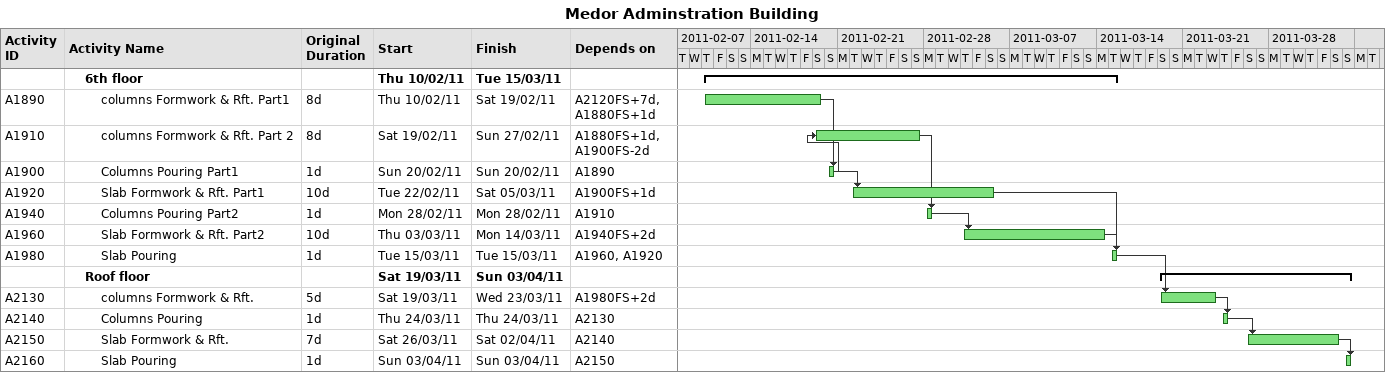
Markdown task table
Medor Adminstration Building

| ID | Level | Task | Original duration | Start | Finish | Predecessors |
|---|---|---|---|---|---|---|
|  | 2 | **6th floor** |  | 2011-02-10 | 2011-03-15 |  |
| A1890 | 3 | columns Formwork & Rft. Part1 | 8d | 2011-02-10 | 2011-02-19 | A2120FS+7d, A1880FS+1d |
| A1910 | 3 | columns Formwork & Rft. Part 2 | 8d | 2011-02-19 | 2011-02-27 | A1880FS+1d, A1900FS-2d |
| A1900 | 3 | Columns Pouring Part1 | 1d | 2011-02-20 | 2011-02-20 | A1890 |
| A1920 | 3 | Slab Formwork & Rft. Part1 | 10d | 2011-02-22 | 2011-03-05 | A1900FS+1d |
| A1940 | 3 | Columns Pouring Part2 | 1d | 2011-02-28 | 2011-02-28 | A1910 |
| A1960 | 3 | Slab Formwork & Rft. Part2 | 10d | 2011-03-03 | 2011-03-14 | A1940FS+2d |
| A1980 | 3 | Slab Pouring | 1d | 2011-03-15 | 2011-03-15 | A1960, A1920 |
|  | 2 | **Roof floor** |  | 2011-03-19 | 2011-04-03 |  |
| A2130 | 3 | columns Formwork & Rft. | 5d | 2011-03-19 | 2011-03-23 | A1980FS+2d |
| A2140 | 3 | Columns Pouring | 1d | 2011-03-24 | 2011-03-24 | A2130 |
| A2150 | 3 | Slab Formwork & Rft. | 7d | 2011-03-26 | 2011-04-02 | A2140 |
| A2160 | 3 | Slab Pouring | 1d | 2011-04-03 | 2011-04-03 | A2150 |
